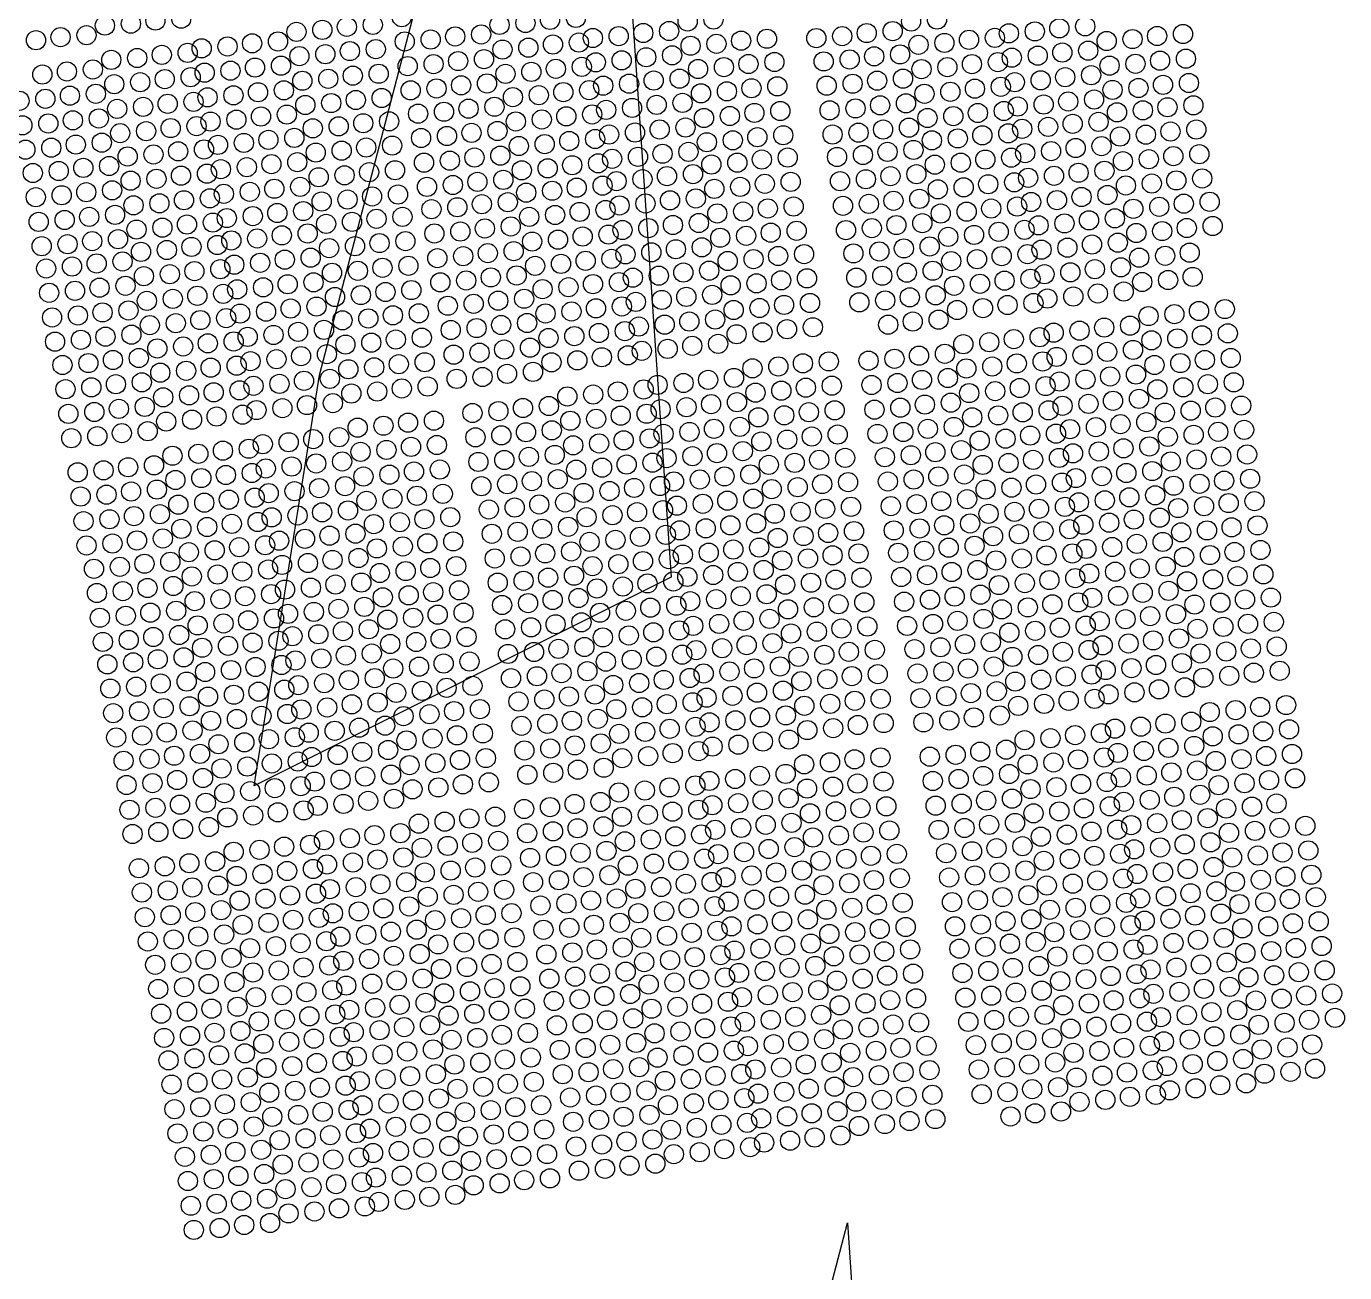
# Model space of a CAD drawing. Header units: inches. Extents: x -133 to 1452, y -237 to 1791.
# Drawn here: x 27 to 256.8, y 4.1 to 221.3 of the extents above; entities that cross this region are included whole.
import ezdxf

# ---------------------------------------------------------------- set-up
doc = ezdxf.new("R2010")
doc.units = ezdxf.units.IN
doc.header["$MEASUREMENT"] = 0

msp = doc.modelspace()

# ---------------------------------------------------------------- linework, layer by layer
for p, q in [((78.12, 160.51), (124.77, 338.88)), ((124.77, 338.88), (139.42, 125.28)), ((66.72, 88.95), (78.12, 160.51)), ((139.42, 125.28), (66.72, 88.95)), ((123.48, -165.6), (170.14, 12.77)), ((170.14, 12.77), (184.78, -200.84))]:
    msp.add_line(p, q)
for centre in [(40.73, 221.42), (45.25, 221.75), (49.53, 222.29), (54.04, 222.63), (87.42, 221.55), (92.48, 222.88), (109.52, 221.54), (114.03, 221.88), (118.31, 222.42), (122.83, 222.76), (142.3, 222.14), (146.81, 222.48), (181.25, 222.13), (185.77, 222.47), (211.6, 221.29), (33, 219.41), (37.52, 219.75), (74.12, 220.33), (78.63, 220.67), (82.91, 221.21), (97.51, 218.99), (101.79, 219.53), (106.3, 219.87), (125.78, 219.25), (130.29, 219.59), (134.57, 220.13), (139.08, 220.47), (156.13, 219.13), (164.73, 219.24), (169.24, 219.58), (173.52, 220.12), (178.04, 220.46), (191.35, 218.94), (195.86, 219.28), (198.3, 220.07), (202.81, 220.41), (207.09, 220.95), (219.85, 219.07), (224.14, 219.61), (228.65, 219.95), (28.72, 218.87), (55.15, 216.66), (57.59, 217.45), (62.1, 217.79), (66.39, 218.32), (70.9, 218.66), (83.43, 216.98), (87.94, 217.32), (92.99, 218.65), (110.03, 217.24), (114.54, 217.58), (118.83, 218.12), (123.34, 218.46), (142.82, 217.91), (147.33, 218.25), (151.62, 218.79), (182.55, 218.07), (187.06, 218.4), (207.61, 216.72), (212.12, 217.06), (215.34, 218.73), (41.84, 215.44), (46.36, 215.78), (50.64, 216.32), (71.42, 214.43), (74.63, 216.1), (79.15, 216.44), (93.5, 214.36), (98.02, 214.7), (102.3, 215.24), (106.81, 215.57), (126.29, 215.02), (130.81, 215.36), (135.09, 215.9), (139.6, 216.24), (152.91, 214.73), (157.43, 215.07), (166.02, 215.18), (170.54, 215.52), (174.82, 216.06), (179.33, 216.4), (191.86, 214.71), (196.38, 215.05), (198.81, 215.84), (203.33, 216.18), (215.85, 214.44), (220.36, 214.77), (224.65, 215.31), (229.16, 215.65), (29.83, 212.89), (34.11, 213.43), (38.63, 213.77), (51.16, 212.09), (55.67, 212.43), (58.11, 213.22), (62.62, 213.56), (66.9, 214.1), (79.66, 212.15), (83.94, 212.69), (88.45, 213.03), (110.55, 213.01), (115.06, 213.35), (119.34, 213.89), (123.86, 214.23), (140.9, 212.18), (144.12, 213.85), (148.63, 214.19), (179.85, 212.17), (183.07, 213.84), (187.58, 214.18), (208.12, 212.43), (212.63, 212.77), (42.36, 211.21), (46.88, 211.55), (67.42, 209.8), (71.93, 210.14), (75.15, 211.81), (94.02, 210.13), (98.54, 210.47), (102.82, 211.01), (107.33, 211.34), (120.64, 209.83), (125.15, 210.17), (127.59, 210.96), (132.1, 211.3), (136.39, 211.84), (149.15, 209.96), (153.43, 210.5), (157.94, 210.84), (166.54, 210.95), (171.06, 211.29), (175.34, 211.83), (188.09, 209.88), (192.38, 210.42), (196.89, 210.76), (199.33, 211.55), (203.84, 211.89), (216.37, 210.21), (220.88, 210.55), (225.17, 211.09), (229.68, 211.42), (25.84, 208.32), (30.35, 208.66), (34.63, 209.2), (39.15, 209.54), (51.67, 207.79), (56.18, 208.13), (58.62, 208.92), (63.13, 209.26), (75.66, 207.58), (80.18, 207.92), (84.46, 208.46), (88.97, 208.8), (111.85, 208.95), (116.36, 209.29), (136.9, 207.61), (141.42, 207.95), (144.63, 209.62), (175.85, 207.53), (180.36, 207.87), (183.58, 209.54), (204.36, 207.66), (208.64, 208.2), (213.15, 208.54), (230.46, 207.53), (39.66, 205.24), (42.87, 206.91), (47.39, 207.25), (67.93, 205.57), (72.45, 205.91), (95.32, 206.07), (99.83, 206.41), (104.12, 206.94), (108.63, 207.28), (121.16, 205.6), (125.67, 205.94), (128.11, 206.73), (132.62, 207.07), (145.15, 205.32), (149.66, 205.66), (153.94, 206.2), (158.46, 206.54), (167.05, 206.65), (171.57, 206.99), (184.1, 205.31), (188.61, 205.65), (192.89, 206.19), (197.41, 206.53), (199.84, 207.32), (217.15, 206.31), (221.66, 206.65), (225.94, 207.19), (26.35, 204.03), (30.86, 204.37), (35.14, 204.91), (47.91, 203.02), (52.19, 203.56), (56.7, 203.9), (59.14, 204.69), (63.65, 205.03), (76.96, 203.52), (81.47, 203.86), (85.76, 204.4), (90.27, 204.74), (109.15, 203.05), (112.36, 204.72), (116.88, 205.06), (137.42, 203.32), (141.93, 203.65), (176.37, 203.3), (180.88, 203.64), (200.62, 203.43), (205.14, 203.77), (209.42, 204.3), (213.93, 204.64), (226.46, 202.96), (230.97, 203.3), (35.66, 200.68), (40.18, 201.02), (43.39, 202.68), (60.44, 200.63), (64.95, 200.97), (69.23, 201.51), (73.74, 201.85), (95.84, 201.84), (100.35, 202.18), (104.63, 202.72), (117.39, 200.77), (121.67, 201.31), (126.18, 201.65), (128.62, 202.44), (133.13, 202.78), (145.66, 201.09), (150.18, 201.43), (154.46, 201.97), (158.97, 202.31), (167.57, 202.43), (172.09, 202.76), (184.88, 201.42), (189.39, 201.76), (193.67, 202.3), (198.19, 202.64), (217.67, 202.08), (222.18, 202.42), (26.87, 199.8), (31.38, 200.14), (44.69, 198.62), (49.2, 198.96), (53.49, 199.5), (58, 199.84), (77.48, 199.29), (81.99, 199.63), (86.27, 200.17), (90.79, 200.51), (105.15, 198.42), (109.66, 198.76), (112.88, 200.43), (133.65, 198.55), (137.93, 199.09), (142.45, 199.42), (159.75, 198.42), (168.35, 198.53), (172.86, 198.87), (177.15, 199.41), (181.66, 199.75), (198.7, 198.41), (201.14, 199.2), (205.65, 199.54), (209.94, 200.08), (214.45, 200.41), (226.97, 198.67), (231.49, 199.01), (32.68, 196.08), (36.96, 196.62), (41.47, 196.95), (60.95, 196.4), (65.47, 196.74), (69.75, 197.28), (74.26, 197.62), (91.3, 196.21), (96.35, 197.54), (100.86, 197.88), (113.39, 196.2), (117.91, 196.54), (122.19, 197.08), (126.7, 197.42), (129.14, 198.21), (146.44, 197.2), (150.96, 197.54), (155.24, 198.08), (185.39, 197.19), (189.91, 197.53), (194.19, 198.07), (214.96, 196.12), (218.18, 197.79), (222.69, 198.13), (28.16, 195.74), (45.21, 194.39), (49.72, 194.73), (54, 195.27), (58.52, 195.61), (77.99, 194.99), (82.5, 195.33), (86.79, 195.87), (101.38, 193.65), (105.66, 194.19), (110.18, 194.53), (129.92, 194.31), (134.43, 194.65), (138.71, 195.19), (143.23, 195.53), (155.76, 193.85), (160.27, 194.19), (168.87, 194.3), (173.38, 194.64), (177.66, 195.18), (182.18, 195.52), (194.7, 193.77), (199.22, 194.11), (201.65, 194.9), (206.17, 195.24), (210.45, 195.78), (223.21, 193.9), (227.49, 194.44), (232, 194.78), (28.68, 191.51), (33.19, 191.85), (37.48, 192.39), (41.99, 192.72), (61.46, 192.11), (65.98, 192.45), (70.26, 192.99), (74.77, 193.32), (87.3, 191.64), (91.82, 191.98), (96.87, 193.31), (114.17, 192.31), (118.68, 192.64), (122.97, 193.18), (127.48, 193.52), (146.96, 192.97), (151.47, 193.31), (185.91, 192.89), (190.42, 193.23), (210.97, 191.55), (215.48, 191.89), (218.7, 193.56), (45.72, 190.1), (50.23, 190.44), (54.51, 190.98), (59.03, 191.32), (75.29, 189.1), (78.51, 190.76), (83.02, 191.1), (97.65, 189.42), (102.16, 189.76), (106.44, 190.3), (110.95, 190.64), (128, 189.29), (130.44, 190.08), (134.95, 190.42), (139.23, 190.96), (143.74, 191.3), (156.27, 189.55), (160.78, 189.89), (169.38, 190.01), (173.89, 190.35), (178.18, 190.89), (182.69, 191.22), (195.22, 189.54), (199.73, 189.88), (202.17, 190.67), (206.68, 191.01), (219.99, 189.5), (224.51, 189.84), (228.79, 190.38), (233.3, 190.72), (29.19, 187.21), (33.71, 187.55), (37.99, 188.09), (42.5, 188.43), (59.55, 187.09), (61.98, 187.88), (66.5, 188.22), (70.78, 188.76), (79.29, 186.87), (83.8, 187.21), (88.08, 187.75), (92.6, 188.09), (114.69, 188.08), (119.2, 188.42), (123.49, 188.95), (144.26, 187.01), (147.47, 188.68), (151.99, 189.01), (183.21, 186.99), (186.42, 188.66), (190.94, 189), (207.98, 186.95), (212.26, 187.49), (216.78, 187.83), (46.24, 185.87), (50.75, 186.21), (55.03, 186.75), (71.56, 184.86), (76.07, 185.2), (98.16, 185.19), (102.68, 185.53), (106.96, 186.07), (111.47, 186.41), (124, 184.66), (128.51, 185), (130.95, 185.79), (135.46, 186.13), (139.74, 186.67), (152.5, 184.79), (156.79, 185.33), (161.3, 185.66), (169.9, 185.78), (174.41, 186.12), (178.69, 186.66), (187.72, 184.6), (192.23, 184.94), (196.52, 185.48), (201.03, 185.82), (203.47, 186.61), (220.51, 185.27), (225.02, 185.61), (229.31, 186.15), (233.82, 186.49), (29.71, 182.98), (34.22, 183.32), (38.51, 183.86), (43.02, 184.2), (51.53, 182.31), (55.81, 182.85), (60.32, 183.19), (62.76, 183.98), (67.27, 184.32), (79.81, 182.64), (84.32, 182.98), (88.6, 183.52), (93.11, 183.86), (115.2, 183.78), (119.71, 184.12), (140.26, 182.44), (144.77, 182.78), (147.99, 184.45), (179.99, 182.59), (184.5, 182.93), (203.99, 182.38), (208.5, 182.72), (212.78, 183.26), (217.29, 183.6), (39.29, 179.97), (43.8, 180.31), (47.02, 181.98), (67.79, 180.09), (72.08, 180.63), (76.59, 180.97), (98.68, 180.89), (103.19, 181.23), (107.47, 181.77), (111.98, 182.11), (120.23, 179.89), (124.52, 180.43), (129.03, 180.77), (131.47, 181.56), (135.98, 181.9), (149.29, 180.39), (153.8, 180.72), (158.08, 181.26), (162.6, 181.6), (171.2, 181.72), (175.71, 182.06), (188.24, 180.37), (192.75, 180.71), (197.04, 181.25), (201.55, 181.59), (221.02, 180.97), (225.54, 181.31), (229.82, 181.85), (30.49, 179.09), (35, 179.43), (47.53, 177.75), (52.05, 178.09), (56.33, 178.63), (60.84, 178.96), (63.28, 179.76), (80.32, 178.35), (84.83, 178.69), (89.11, 179.22), (93.63, 179.56), (112.5, 177.88), (115.72, 179.55), (137.28, 177.84), (141.56, 178.38), (146.07, 178.72), (176.23, 177.83), (180.51, 178.37), (185.02, 178.7), (204.5, 178.09), (209.01, 178.43), (213.29, 178.97), (217.81, 179.3), (230.34, 177.62), (39.8, 175.74), (44.32, 176.08), (63.79, 175.46), (68.3, 175.8), (72.59, 176.34), (77.1, 176.68), (94.14, 175.33), (99.19, 176.67), (103.71, 177), (107.99, 177.54), (117.02, 175.49), (121.53, 175.83), (125.81, 176.37), (130.33, 176.71), (132.76, 177.5), (149.81, 176.16), (154.32, 176.5), (158.6, 177.03), (163.11, 177.37), (171.71, 177.49), (188.75, 176.08), (193.26, 176.42), (197.55, 176.96), (202.06, 177.3), (221.54, 176.74), (226.05, 177.08), (31.01, 174.86), (35.52, 175.2), (48.05, 173.45), (52.56, 173.79), (56.84, 174.33), (61.35, 174.67), (80.83, 174.12), (85.35, 174.46), (89.63, 175), (109.29, 173.48), (113.8, 173.82), (133.28, 173.27), (137.79, 173.61), (142.08, 174.15), (146.59, 174.49), (163.63, 173.08), (172.23, 173.19), (176.74, 173.53), (181.02, 174.07), (185.53, 174.41), (202.58, 173.07), (205.01, 173.86), (209.53, 174.2), (213.81, 174.74), (218.32, 175.08), (36.03, 170.9), (40.32, 171.44), (44.83, 171.78), (64.31, 171.23), (68.82, 171.57), (73.1, 172.11), (77.62, 172.45), (90.93, 170.93), (95.44, 171.27), (100.49, 172.6), (105, 172.94), (117.53, 171.26), (122.05, 171.6), (126.33, 172.14), (130.84, 172.48), (150.32, 171.86), (154.83, 172.2), (159.11, 172.74), (189.27, 171.85), (193.78, 172.19), (198.06, 172.73), (222.64, 170.8), (227.15, 171.14), (231.43, 171.68), (235.94, 172.02), (31.52, 170.56), (48.56, 169.22), (53.08, 169.56), (57.36, 170.1), (61.87, 170.44), (78.91, 168.39), (82.13, 170.06), (86.64, 170.39), (101.01, 168.37), (105.52, 168.71), (109.8, 169.25), (114.32, 169.59), (133.79, 168.97), (138.3, 169.31), (142.59, 169.85), (147.1, 170.19), (159.63, 168.51), (164.14, 168.85), (177.26, 169.3), (181.54, 169.84), (186.05, 170.18), (214.91, 168.79), (219.42, 169.13), (32.04, 166.34), (36.55, 166.67), (40.83, 167.21), (45.35, 167.55), (63.17, 166.38), (65.61, 167.17), (70.12, 167.51), (74.4, 168.05), (87.16, 166.17), (91.45, 166.71), (95.96, 167.04), (118.05, 166.97), (122.56, 167.31), (126.84, 167.84), (131.35, 168.18), (150.84, 167.63), (155.35, 167.97), (194.88, 166.24), (199.16, 166.78), (203.67, 167.12), (206.11, 167.91), (210.62, 168.25), (223.15, 166.57), (227.67, 166.91), (231.95, 167.45), (236.46, 167.79), (49.86, 165.16), (54.37, 165.5), (58.66, 166.04), (74.92, 163.82), (79.43, 164.16), (82.65, 165.83), (101.52, 164.08), (106.03, 164.42), (110.32, 164.96), (114.83, 165.3), (131.87, 163.95), (134.31, 164.75), (138.82, 165.08), (143.11, 165.62), (147.62, 165.96), (182.63, 163.89), (187.15, 164.23), (190.36, 165.9), (211.14, 164.02), (215.42, 164.56), (219.94, 164.9), (33.33, 162.27), (37.85, 162.61), (42.13, 163.15), (46.64, 163.49), (59.17, 161.81), (63.69, 162.15), (66.12, 162.94), (70.64, 163.28), (83.16, 161.53), (87.67, 161.87), (91.96, 162.41), (96.47, 162.75), (118.56, 162.74), (123.08, 163.08), (127.36, 163.62), (153.6, 161.69), (158.11, 162.02), (162.4, 162.56), (166.91, 162.9), (173.84, 163.02), (178.35, 163.36), (190.88, 161.67), (195.4, 162.01), (199.68, 162.55), (204.19, 162.89), (206.63, 163.68), (223.67, 162.27), (228.18, 162.61), (232.46, 163.15), (236.97, 163.49), (47.16, 159.26), (50.38, 160.93), (54.89, 161.27), (75.43, 159.52), (79.94, 159.86), (102.04, 159.85), (106.55, 160.19), (110.83, 160.73), (115.35, 161.07), (145.87, 159.68), (150.38, 160.02), (183.15, 159.67), (187.67, 160), (207.14, 159.39), (211.65, 159.73), (215.94, 160.27), (220.45, 160.6), (237.49, 159.26), (33.85, 158.05), (38.37, 158.38), (42.65, 158.92), (55.4, 156.98), (59.69, 157.51), (64.2, 157.85), (66.64, 158.65), (71.15, 158.98), (83.68, 157.3), (88.19, 157.64), (92.48, 158.18), (96.99, 158.52), (125.84, 157.13), (130.13, 157.67), (134.64, 158.01), (137.07, 158.8), (141.59, 159.14), (154.12, 157.46), (158.63, 157.8), (162.91, 158.33), (167.43, 158.67), (174.36, 158.79), (178.87, 159.13), (191.39, 157.38), (195.91, 157.72), (200.19, 158.26), (204.7, 158.6), (224.18, 158.04), (228.7, 158.38), (232.98, 158.92), (43.16, 154.63), (47.67, 154.97), (50.89, 156.64), (71.67, 154.75), (75.95, 155.29), (80.46, 155.63), (113.6, 154.78), (118.11, 155.12), (121.33, 156.79), (142.11, 154.91), (146.39, 155.45), (150.9, 155.79), (179.38, 154.83), (183.66, 155.37), (188.18, 155.71), (207.66, 155.16), (212.17, 155.5), (216.45, 156.04), (220.97, 156.37), (234.28, 154.86), (238.79, 155.2), (34.36, 153.75), (38.88, 154.09), (51.41, 152.41), (55.92, 152.75), (60.2, 153.29), (64.72, 153.62), (67.15, 154.42), (98.08, 152.57), (104.8, 153.9), (109.32, 154.24), (121.85, 152.56), (126.36, 152.9), (130.64, 153.44), (135.16, 153.78), (137.59, 154.57), (154.63, 153.16), (159.14, 153.5), (163.43, 154.04), (167.94, 154.38), (174.87, 154.49), (191.91, 153.15), (196.43, 153.49), (200.71, 154.03), (205.22, 154.37), (222.26, 152.31), (225.48, 153.98), (229.99, 154.32), (43.68, 150.4), (48.19, 150.74), (84.78, 151.36), (89.29, 151.69), (93.57, 152.23), (109.83, 150.01), (114.12, 150.55), (118.63, 150.89), (138.1, 150.27), (142.62, 150.61), (146.9, 151.15), (151.41, 151.49), (168.46, 150.15), (175.39, 150.26), (179.9, 150.6), (184.18, 151.14), (188.7, 151.48), (206.52, 150.31), (208.95, 151.1), (213.47, 151.44), (217.75, 151.97), (230.51, 150.09), (234.79, 150.63), (239.31, 150.97), (34.88, 149.52), (39.4, 149.86), (68.25, 148.47), (72.76, 148.81), (77.05, 149.35), (81.56, 149.69), (94.09, 148.01), (98.6, 148.34), (105.32, 149.67), (122.36, 148.27), (126.87, 148.6), (131.15, 149.14), (135.67, 149.48), (155.15, 148.93), (159.66, 149.27), (163.94, 149.81), (193.21, 149.09), (197.72, 149.43), (202, 149.97), (218.27, 147.75), (222.78, 148.08), (226, 149.75), (52.5, 146.46), (57.02, 146.8), (61.3, 147.34), (65.81, 147.68), (82.08, 145.46), (85.29, 147.13), (89.81, 147.47), (110.35, 145.72), (114.63, 146.26), (119.14, 146.6), (138.62, 146.05), (143.14, 146.38), (147.42, 146.92), (151.93, 147.26), (165.24, 145.75), (169.75, 146.09), (176.68, 146.2), (181.2, 146.54), (185.48, 147.08), (189.99, 147.42), (202.52, 145.74), (207.04, 146.08), (209.47, 146.87), (213.99, 147.21), (226.51, 145.46), (231.02, 145.8), (235.31, 146.34), (239.82, 146.68), (35.98, 143.57), (40.49, 143.91), (44.77, 144.45), (49.29, 144.79), (61.82, 143.11), (66.33, 143.45), (68.77, 144.24), (73.28, 144.58), (77.56, 145.12), (90.32, 143.17), (94.6, 143.71), (99.11, 144.05), (105.83, 145.38), (122.88, 144.04), (127.39, 144.38), (131.67, 144.92), (136.19, 145.25), (153.23, 143.2), (156.45, 144.87), (160.96, 145.21), (190.51, 143.19), (193.73, 144.86), (198.24, 145.2), (218.78, 143.45), (223.29, 143.79), (53.02, 142.23), (57.53, 142.57), (78.07, 140.82), (82.59, 141.16), (85.8, 142.83), (106.35, 141.15), (110.86, 141.49), (115.15, 142.03), (119.66, 142.37), (132.97, 140.85), (137.48, 141.19), (139.92, 141.98), (144.43, 142.32), (148.72, 142.86), (161.48, 140.98), (165.76, 141.52), (170.27, 141.86), (177.2, 141.97), (181.71, 142.31), (186, 142.85), (198.75, 140.9), (203.03, 141.44), (207.55, 141.78), (209.98, 142.57), (214.5, 142.91), (227.03, 141.23), (231.54, 141.57), (235.82, 142.11), (240.34, 142.45), (36.5, 139.35), (41.01, 139.68), (45.29, 140.22), (49.8, 140.56), (62.33, 138.81), (66.84, 139.15), (69.28, 139.94), (73.79, 140.28), (86.32, 138.6), (90.84, 138.94), (95.12, 139.48), (99.63, 139.82), (124.17, 139.98), (128.69, 140.31), (149.23, 138.63), (153.75, 138.97), (156.96, 140.64), (186.51, 138.56), (191.02, 138.89), (194.24, 140.56), (215.02, 138.68), (219.3, 139.22), (223.81, 139.56), (241.12, 138.55), (50.32, 136.27), (53.53, 137.94), (58.05, 138.28), (78.59, 136.59), (83.11, 136.93), (107.65, 137.09), (112.16, 137.43), (116.44, 137.97), (120.96, 138.31), (133.49, 136.62), (138, 136.96), (140.44, 137.75), (144.95, 138.09), (157.47, 136.35), (161.99, 136.68), (166.27, 137.22), (170.78, 137.56), (177.71, 137.68), (182.23, 138.02), (194.76, 136.33), (199.27, 136.67), (203.55, 137.21), (208.07, 137.55), (210.5, 138.34), (227.81, 137.34), (232.32, 137.67), (236.6, 138.21), (37.01, 135.05), (41.52, 135.39), (45.8, 135.93), (58.56, 134.05), (62.85, 134.59), (67.36, 134.92), (69.8, 135.72), (74.31, 136.05), (87.62, 134.54), (92.13, 134.88), (96.42, 135.42), (100.93, 135.76), (121.47, 134.08), (124.69, 135.75), (129.2, 136.09), (149.74, 134.34), (154.26, 134.68), (187.03, 134.33), (191.54, 134.66), (211.28, 134.45), (215.79, 134.79), (220.08, 135.33), (224.59, 135.67), (237.12, 133.98), (241.63, 134.32), (46.32, 131.7), (50.83, 132.04), (54.05, 133.71), (71.09, 131.65), (75.61, 131.99), (79.89, 132.53), (84.4, 132.87), (108.17, 132.86), (112.68, 133.2), (116.96, 133.74), (129.72, 131.79), (134, 132.33), (138.51, 132.67), (140.95, 133.46), (145.46, 133.8), (157.99, 132.12), (162.51, 132.46), (166.79, 133), (171.3, 133.33), (178.23, 133.45), (182.74, 133.79), (195.54, 132.44), (200.05, 132.78), (204.33, 133.32), (208.84, 133.66), (228.33, 133.11), (232.84, 133.45), (37.53, 130.82), (42.04, 131.16), (55.35, 129.65), (59.86, 129.98), (64.14, 130.52), (68.66, 130.86), (88.14, 130.31), (92.65, 130.65), (96.93, 131.19), (101.45, 131.53), (117.47, 129.44), (121.99, 129.78), (125.2, 131.45), (145.98, 129.57), (150.26, 130.11), (154.78, 130.45), (172.08, 129.44), (179.01, 129.55), (183.52, 129.89), (187.81, 130.43), (192.32, 130.77), (209.36, 129.43), (211.8, 130.22), (216.31, 130.56), (220.6, 131.1), (225.11, 131.44), (237.63, 129.69), (242.15, 130.03), (43.34, 127.1), (47.62, 127.64), (52.13, 127.98), (71.61, 127.43), (76.12, 127.76), (80.41, 128.3), (84.92, 128.64), (101.96, 127.23), (108.68, 128.56), (113.19, 128.9), (125.72, 127.22), (130.23, 127.56), (134.52, 128.1), (139.03, 128.44), (141.47, 129.23), (158.77, 128.22), (163.28, 128.56), (167.57, 129.1), (196.05, 128.21), (200.57, 128.55), (204.85, 129.09), (225.62, 127.14), (228.84, 128.81), (233.35, 129.15), (38.82, 126.76), (55.87, 125.42), (60.38, 125.76), (64.66, 126.3), (69.17, 126.63), (88.65, 126.02), (93.16, 126.36), (97.44, 126.89), (117.99, 125.21), (122.5, 125.55), (142.25, 125.34), (146.76, 125.68), (151.04, 126.21), (155.55, 126.55), (168.09, 124.87), (172.6, 125.21), (179.53, 125.32), (184.04, 125.66), (188.32, 126.2), (192.84, 126.54), (205.36, 124.79), (209.87, 125.13), (212.31, 125.92), (216.82, 126.26), (221.11, 126.8), (233.87, 124.92), (238.15, 125.46), (242.66, 125.8), (39.34, 122.53), (43.85, 122.87), (48.14, 123.41), (52.65, 123.75), (72.12, 123.13), (76.64, 123.47), (80.92, 124.01), (85.43, 124.35), (97.96, 122.67), (102.48, 123), (109.2, 124.34), (113.71, 124.67), (126.5, 123.33), (131.01, 123.67), (135.3, 124.21), (139.81, 124.55), (159.29, 123.99), (163.8, 124.33), (196.57, 123.92), (201.08, 124.26), (221.62, 122.57), (226.14, 122.91), (229.35, 124.58), (56.38, 121.12), (60.89, 121.46), (65.17, 122), (69.69, 122.34), (85.95, 120.12), (89.17, 121.79), (93.68, 122.13), (109.97, 120.44), (114.49, 120.78), (118.77, 121.32), (123.28, 121.66), (140.33, 120.32), (142.76, 121.11), (147.28, 121.45), (151.56, 121.99), (156.07, 122.32), (168.6, 120.58), (173.11, 120.92), (180.04, 121.03), (184.55, 121.37), (188.84, 121.91), (193.35, 122.25), (205.88, 120.57), (210.39, 120.9), (212.83, 121.7), (217.34, 122.03), (230.65, 120.52), (235.16, 120.86), (239.45, 121.4), (243.96, 121.74), (39.85, 118.23), (44.37, 118.57), (48.65, 119.11), (53.16, 119.45), (70.2, 118.11), (72.64, 118.9), (77.15, 119.24), (81.44, 119.78), (89.95, 117.89), (94.46, 118.23), (98.74, 118.77), (103.25, 119.11), (127.02, 119.1), (131.53, 119.44), (135.81, 119.98), (156.58, 118.03), (159.8, 119.7), (164.31, 120.04), (193.87, 118.02), (197.08, 119.69), (201.6, 120.03), (218.64, 117.97), (222.92, 118.51), (227.43, 118.85), (56.9, 116.89), (61.41, 117.23), (65.69, 117.77), (82.22, 115.89), (86.73, 116.22), (110.49, 116.21), (115.01, 116.55), (119.29, 117.09), (123.8, 117.43), (136.33, 115.68), (140.84, 116.02), (143.28, 116.81), (147.79, 117.15), (152.07, 117.69), (164.83, 115.81), (169.12, 116.35), (173.63, 116.69), (180.56, 116.8), (185.07, 117.14), (189.35, 117.68), (198.38, 115.63), (202.89, 115.96), (207.18, 116.5), (211.69, 116.84), (214.13, 117.63), (231.17, 116.29), (235.68, 116.63), (239.97, 117.17), (244.48, 117.51), (40.37, 114.01), (44.88, 114.34), (49.17, 114.88), (53.68, 115.22), (62.19, 113.34), (66.47, 113.88), (70.98, 114.22), (73.42, 115.01), (77.93, 115.35), (90.46, 113.66), (94.98, 114), (99.26, 114.54), (103.77, 114.88), (127.53, 114.8), (132.04, 115.14), (152.59, 113.46), (157.1, 113.8), (160.32, 115.47), (190.65, 113.62), (195.16, 113.96), (214.64, 113.41), (219.16, 113.74), (223.44, 114.28), (227.95, 114.62), (49.94, 110.99), (54.46, 111.33), (57.67, 113), (78.45, 111.12), (82.73, 111.66), (87.25, 111.99), (111, 111.92), (115.52, 112.26), (119.8, 112.8), (124.31, 113.13), (136.84, 111.45), (141.36, 111.79), (143.79, 112.58), (148.31, 112.92), (161.62, 111.41), (166.13, 111.75), (170.41, 112.29), (174.92, 112.63), (181.85, 112.74), (186.37, 113.08), (198.9, 111.4), (203.41, 111.74), (207.69, 112.28), (212.21, 112.61), (231.68, 112), (236.19, 112.34), (240.48, 112.87), (244.99, 113.21), (41.15, 110.11), (45.66, 110.45), (58.19, 108.77), (62.71, 109.11), (66.99, 109.65), (71.5, 109.99), (73.94, 110.78), (90.98, 109.37), (95.49, 109.71), (99.77, 110.25), (104.28, 110.59), (124.83, 108.91), (128.05, 110.57), (132.56, 110.91), (149.6, 108.86), (153.89, 109.4), (158.4, 109.74), (186.89, 108.85), (191.17, 109.39), (195.68, 109.73), (215.16, 109.11), (219.67, 109.45), (223.95, 109.99), (228.46, 110.33), (240.99, 108.65), (245.51, 108.98), (50.46, 106.76), (54.98, 107.1), (74.45, 106.48), (78.96, 106.82), (83.25, 107.36), (87.76, 107.7), (104.8, 106.36), (111.52, 107.69), (116.04, 108.03), (120.32, 108.57), (129.34, 106.51), (133.86, 106.85), (138.14, 107.39), (142.65, 107.73), (145.09, 108.52), (162.13, 107.18), (166.65, 107.52), (170.93, 108.06), (175.44, 108.4), (182.37, 108.51), (199.41, 107.1), (203.92, 107.44), (208.21, 107.98), (212.72, 108.32), (232.2, 107.77), (236.71, 108.11), (41.67, 105.88), (46.18, 106.22), (58.7, 104.47), (63.22, 104.81), (67.5, 105.35), (72.01, 105.69), (91.49, 105.14), (96.01, 105.48), (100.29, 106.02), (121.61, 104.51), (126.13, 104.84), (145.61, 104.29), (150.12, 104.63), (154.4, 105.17), (158.92, 105.51), (175.95, 104.1), (182.88, 104.21), (187.4, 104.55), (191.68, 105.09), (196.19, 105.43), (213.24, 104.09), (215.67, 104.88), (220.19, 105.22), (224.47, 105.76), (228.98, 106.1), (46.69, 101.93), (50.97, 102.47), (55.49, 102.8), (74.97, 102.25), (79.48, 102.59), (83.76, 103.13), (88.28, 103.47), (101.59, 101.96), (106.1, 102.3), (112.82, 103.63), (117.33, 103.97), (129.86, 102.28), (134.38, 102.62), (138.66, 103.16), (143.17, 103.5), (162.65, 102.88), (167.16, 103.22), (171.44, 103.76), (199.93, 102.87), (204.44, 103.21), (208.72, 103.75), (233.31, 101.79), (237.82, 102.13), (242.11, 102.67), (246.62, 103.01), (42.18, 101.59), (59.22, 100.25), (63.74, 100.58), (68.02, 101.12), (72.53, 101.46), (92.79, 101.08), (97.3, 101.42), (117.85, 99.74), (122.13, 100.28), (126.65, 100.61), (146.12, 100), (150.63, 100.34), (154.92, 100.88), (159.43, 101.21), (171.96, 99.53), (176.47, 99.87), (183.4, 99.99), (187.91, 100.32), (192.2, 100.86), (196.71, 101.2), (225.58, 99.78), (230.09, 100.12), (42.7, 97.36), (47.21, 97.7), (51.49, 98.24), (56.01, 98.58), (73.83, 97.4), (76.26, 98.19), (80.78, 98.53), (85.06, 99.07), (89.57, 99.41), (97.82, 97.19), (102.1, 97.73), (106.62, 98.07), (113.34, 99.4), (130.37, 97.99), (134.89, 98.33), (139.17, 98.87), (143.68, 99.21), (163.16, 98.65), (167.68, 98.99), (205.55, 97.23), (209.84, 97.77), (214.35, 98.11), (216.79, 98.9), (221.3, 99.24), (233.83, 97.56), (238.34, 97.9), (242.62, 98.44), (247.14, 98.78), (60.52, 96.18), (65.03, 96.52), (69.31, 97.06), (85.58, 94.84), (90.09, 95.18), (93.31, 96.85), (113.85, 95.1), (118.36, 95.44), (122.64, 95.98), (127.16, 96.32), (144.2, 94.98), (146.64, 95.77), (151.15, 96.11), (155.43, 96.65), (159.95, 96.99), (193.31, 94.89), (197.82, 95.23), (201.04, 96.89), (221.82, 95.01), (226.1, 95.55), (230.61, 95.89), (43.99, 93.3), (48.51, 93.64), (52.79, 94.18), (57.3, 94.51), (69.83, 92.83), (74.35, 93.17), (76.78, 93.96), (81.3, 94.3), (93.82, 92.55), (98.33, 92.89), (102.62, 93.43), (107.13, 93.77), (130.89, 93.76), (135.41, 94.1), (139.69, 94.64), (162.61, 92.68), (167.12, 93.02), (171.4, 93.56), (175.91, 93.89), (184.51, 94.01), (189.03, 94.35), (201.56, 92.67), (206.07, 93), (210.35, 93.54), (214.87, 93.88), (217.3, 94.67), (234.34, 93.27), (238.85, 93.6), (243.14, 94.14), (247.65, 94.48), (57.82, 90.29), (61.04, 91.95), (65.55, 92.29), (86.09, 90.55), (90.6, 90.88), (114.37, 90.87), (118.88, 91.21), (123.16, 91.75), (127.68, 92.09), (154.88, 90.67), (159.39, 91.01), (193.83, 90.66), (198.34, 91), (217.82, 90.38), (222.33, 90.72), (226.61, 91.26), (231.12, 91.6), (248.17, 90.25), (44.51, 89.07), (49.02, 89.41), (53.31, 89.95), (66.06, 88), (70.34, 88.54), (74.86, 88.88), (77.29, 89.67), (81.81, 90.01), (94.34, 88.33), (98.85, 88.66), (103.13, 89.2), (107.65, 89.54), (134.85, 88.12), (139.13, 88.66), (143.64, 89), (146.08, 89.79), (150.59, 90.13), (163.12, 88.45), (167.64, 88.79), (171.92, 89.33), (176.43, 89.67), (185.03, 89.78), (189.54, 90.12), (202.07, 88.37), (206.58, 88.71), (210.87, 89.25), (215.38, 89.59), (234.86, 89.04), (239.37, 89.38), (243.65, 89.91), (53.82, 85.65), (58.33, 85.99), (61.55, 87.66), (82.33, 85.78), (86.61, 86.32), (91.12, 86.66), (122.6, 85.77), (127.12, 86.11), (130.33, 87.78), (151.11, 85.9), (155.39, 86.44), (159.91, 86.78), (190.06, 85.82), (194.34, 86.36), (198.85, 86.7), (218.33, 86.15), (222.85, 86.49), (227.13, 87.03), (231.64, 87.37), (244.95, 85.85), (45.02, 84.77), (49.54, 85.11), (62.07, 83.43), (66.58, 83.77), (70.86, 84.31), (75.38, 84.65), (77.81, 85.44), (108.76, 83.56), (113.81, 84.9), (118.32, 85.23), (130.85, 83.55), (135.37, 83.89), (139.65, 84.43), (144.16, 84.77), (146.6, 85.56), (163.64, 84.15), (168.15, 84.49), (172.43, 85.03), (176.94, 85.37), (185.54, 85.48), (202.59, 84.14), (207.1, 84.48), (211.38, 85.02), (215.9, 85.36), (236.16, 84.97), (240.67, 85.31), (54.34, 81.42), (58.85, 81.76), (95.45, 82.35), (99.96, 82.69), (104.25, 83.23), (123.12, 81.54), (127.64, 81.88), (147.11, 81.27), (151.62, 81.6), (155.91, 82.14), (160.42, 82.48), (177.46, 81.14), (186.06, 81.25), (190.57, 81.59), (194.86, 82.13), (199.37, 82.47), (217.19, 81.3), (219.63, 82.09), (224.14, 82.43), (228.43, 82.97), (232.94, 83.31), (241.19, 81.08), (245.47, 81.62), (249.98, 81.96), (45.54, 80.54), (50.05, 80.88), (78.92, 79.46), (83.44, 79.8), (87.72, 80.34), (92.23, 80.68), (104.76, 79), (109.28, 79.34), (114.33, 80.67), (118.84, 81.01), (131.36, 79.26), (135.88, 79.6), (140.16, 80.14), (144.67, 80.47), (164.15, 79.92), (168.67, 80.26), (172.95, 80.8), (203.88, 80.08), (208.4, 80.42), (212.68, 80.96), (233.46, 79.08), (236.67, 80.75), (63.18, 77.45), (67.69, 77.79), (71.97, 78.33), (76.49, 78.67), (95.97, 78.12), (100.48, 78.46), (119.35, 76.71), (123.63, 77.25), (128.15, 77.59), (147.63, 77.04), (152.14, 77.38), (156.42, 77.92), (160.94, 78.25), (174.25, 76.74), (178.76, 77.08), (187.36, 77.19), (191.87, 77.53), (196.15, 78.07), (200.67, 78.41), (213.2, 76.73), (217.71, 77.07), (220.15, 77.86), (224.66, 78.2), (228.94, 78.74), (241.7, 76.79), (245.98, 77.33), (250.49, 77.67), (46.65, 74.57), (51.17, 74.9), (55.45, 75.44), (59.96, 75.78), (77.01, 74.44), (79.44, 75.23), (83.96, 75.57), (88.24, 76.11), (92.75, 76.45), (100.99, 74.16), (105.28, 74.7), (109.79, 75.04), (114.84, 76.37), (131.88, 75.03), (136.4, 75.37), (140.68, 75.91), (145.19, 76.25), (162.23, 74.19), (165.45, 75.86), (169.96, 76.2), (201.18, 74.18), (204.4, 75.85), (208.92, 76.19), (229.46, 74.44), (233.97, 74.78), (237.19, 76.45), (63.7, 73.22), (68.21, 73.56), (72.49, 74.1), (93.26, 72.15), (96.48, 73.82), (115.36, 72.14), (119.87, 72.48), (124.15, 73.02), (128.67, 73.36), (146.49, 72.18), (148.92, 72.98), (153.44, 73.31), (157.72, 73.85), (170.48, 71.97), (174.76, 72.51), (179.28, 72.85), (187.88, 72.96), (192.39, 73.3), (196.67, 73.84), (209.43, 71.89), (213.71, 72.43), (218.22, 72.77), (220.66, 73.56), (225.17, 73.9), (237.7, 72.22), (242.22, 72.56), (246.5, 73.1), (251.01, 73.44), (47.17, 70.34), (51.68, 70.68), (55.97, 71.22), (60.48, 71.55), (73, 69.81), (77.52, 70.15), (79.95, 70.94), (84.47, 71.28), (88.75, 71.81), (97, 69.59), (101.51, 69.93), (105.79, 70.47), (110.31, 70.81), (133.18, 70.97), (137.69, 71.31), (141.98, 71.85), (158.24, 69.62), (162.75, 69.96), (165.97, 71.63), (201.7, 69.89), (204.91, 71.56), (225.69, 69.67), (229.97, 70.21), (234.49, 70.55), (64.21, 68.93), (68.72, 69.27), (89.27, 67.59), (93.78, 67.92), (116.65, 68.08), (121.17, 68.42), (125.45, 68.96), (129.96, 69.3), (142.49, 67.62), (147.01, 67.96), (149.44, 68.75), (153.96, 69.09), (166.48, 67.34), (170.99, 67.68), (175.28, 68.22), (179.79, 68.56), (188.39, 68.67), (192.9, 69.01), (197.18, 69.55), (205.43, 67.33), (209.94, 67.67), (214.23, 68.2), (218.74, 68.54), (221.18, 69.33), (238.48, 68.33), (243, 68.67), (247.28, 69.21), (251.79, 69.54), (47.68, 66.04), (52.2, 66.38), (56.48, 66.92), (60.99, 67.26), (69.24, 65.04), (73.52, 65.58), (78.03, 65.92), (80.47, 66.71), (84.98, 67.05), (98.29, 65.53), (102.81, 65.87), (107.09, 66.41), (111.6, 66.75), (130.48, 65.07), (133.7, 66.74), (138.21, 67.08), (158.75, 65.33), (163.26, 65.67), (197.7, 65.32), (202.21, 65.66), (221.96, 65.44), (226.47, 65.78), (230.75, 66.32), (235.27, 66.66), (247.8, 64.98), (252.31, 65.32), (57, 62.69), (61.51, 63.03), (64.73, 64.7), (86.28, 62.98), (90.56, 63.52), (95.08, 63.86), (117.17, 63.85), (121.68, 64.19), (125.97, 64.73), (138.72, 62.78), (143, 63.32), (147.52, 63.66), (149.95, 64.45), (154.47, 64.79), (167, 63.11), (171.51, 63.45), (175.79, 63.99), (180.31, 64.33), (188.91, 64.44), (193.42, 64.78), (206.21, 63.43), (210.72, 63.77), (215.01, 64.31), (219.52, 64.65), (239, 64.1), (243.51, 64.44), (48.2, 61.81), (52.71, 62.15), (66.02, 60.64), (70.54, 60.98), (74.82, 61.52), (79.33, 61.85), (81.77, 62.65), (98.81, 61.3), (103.33, 61.64), (107.61, 62.18), (112.12, 62.52), (126.48, 60.43), (130.99, 60.77), (134.21, 62.44), (154.99, 60.56), (159.27, 61.1), (163.78, 61.44), (181.09, 60.43), (189.69, 60.55), (194.2, 60.88), (198.48, 61.42), (202.99, 61.76), (220.04, 60.42), (222.47, 61.21), (226.99, 61.55), (231.27, 62.09), (235.78, 62.43), (248.31, 60.68), (252.82, 61.02), (54.01, 58.09), (58.29, 58.63), (62.81, 58.97), (82.29, 58.42), (86.8, 58.76), (91.08, 59.3), (95.6, 59.63), (112.63, 58.23), (117.68, 59.56), (122.2, 59.9), (134.73, 58.21), (139.24, 58.55), (143.52, 59.09), (148.04, 59.43), (150.47, 60.22), (167.78, 59.22), (172.29, 59.55), (176.57, 60.09), (206.73, 59.2), (211.24, 59.54), (215.52, 60.08), (236.29, 58.13), (239.51, 59.8), (244.02, 60.14), (49.5, 57.75), (66.54, 56.41), (71.05, 56.75), (75.34, 57.29), (79.85, 57.63), (99.32, 57.01), (103.84, 57.35), (108.12, 57.89), (127, 56.21), (131.51, 56.54), (151.25, 56.33), (155.76, 56.67), (160.05, 57.21), (164.56, 57.55), (177.09, 55.86), (181.6, 56.2), (190.2, 56.32), (194.72, 56.66), (199, 57.2), (203.51, 57.53), (216.04, 55.79), (220.55, 56.13), (222.99, 56.92), (227.5, 57.26), (231.78, 57.79), (244.54, 55.91), (248.83, 56.45), (253.34, 56.79), (50.02, 53.52), (54.53, 53.86), (58.81, 54.4), (63.32, 54.74), (82.8, 54.12), (87.31, 54.46), (91.59, 55), (96.11, 55.34), (108.64, 53.66), (113.15, 54), (118.2, 55.33), (122.71, 55.67), (135.51, 54.32), (140.02, 54.66), (144.3, 55.2), (148.81, 55.54), (168.3, 54.99), (172.81, 55.32), (207.24, 54.91), (211.75, 55.25), (232.3, 53.57), (236.81, 53.9), (240.03, 55.57), (67.05, 52.11), (71.57, 52.45), (75.85, 52.99), (80.36, 53.33), (99.84, 52.78), (104.36, 53.12), (118.98, 51.43), (123.49, 51.77), (127.78, 52.31), (132.29, 52.65), (149.33, 51.31), (151.77, 52.1), (156.28, 52.44), (160.57, 52.98), (165.08, 53.32), (177.6, 51.57), (182.12, 51.91), (190.71, 52.02), (195.23, 52.36), (199.51, 52.9), (204.02, 53.24), (216.55, 51.56), (221.07, 51.9), (223.5, 52.69), (228.02, 53.03), (241.33, 51.51), (245.84, 51.85), (250.12, 52.39), (254.64, 52.73), (50.53, 49.23), (55.04, 49.57), (59.32, 50.1), (63.84, 50.44), (80.88, 49.1), (83.32, 49.89), (87.83, 50.23), (92.11, 50.77), (96.63, 51.11), (100.62, 48.89), (105.13, 49.22), (109.42, 49.76), (113.93, 50.1), (136.02, 50.09), (140.54, 50.43), (144.82, 50.97), (165.59, 49.02), (168.81, 50.69), (173.32, 51.03), (204.54, 49.01), (207.76, 50.68), (212.27, 51.02), (229.31, 48.96), (233.6, 49.5), (238.11, 49.84), (67.57, 47.88), (72.08, 48.22), (76.37, 48.76), (92.89, 46.88), (97.4, 47.22), (119.5, 47.2), (124.01, 47.54), (128.29, 48.08), (132.81, 48.42), (145.33, 46.67), (149.84, 47.01), (152.28, 47.8), (156.79, 48.14), (161.08, 48.68), (173.84, 46.8), (178.12, 47.34), (182.63, 47.68), (191.23, 47.79), (195.75, 48.13), (200.03, 48.67), (209.06, 46.62), (213.57, 46.96), (217.85, 47.5), (222.36, 47.83), (224.8, 48.63), (241.84, 47.28), (246.36, 47.62), (250.64, 48.16), (255.15, 48.5), (51.05, 45), (55.56, 45.34), (59.84, 45.88), (64.35, 46.21), (72.86, 44.33), (77.15, 44.87), (81.66, 45.21), (84.1, 46), (88.61, 46.34), (101.14, 44.66), (105.65, 45), (109.93, 45.53), (114.45, 45.87), (136.54, 45.8), (141.05, 46.13), (161.59, 44.45), (166.11, 44.79), (169.32, 46.46), (201.33, 44.61), (205.84, 44.95), (225.32, 44.4), (229.83, 44.74), (234.11, 45.28), (238.63, 45.61), (65.13, 42.32), (68.35, 43.99), (89.13, 42.11), (93.41, 42.65), (97.92, 42.99), (120.01, 42.91), (124.52, 43.25), (128.81, 43.79), (133.32, 44.13), (145.85, 42.44), (150.36, 42.78), (152.8, 43.57), (157.31, 43.91), (170.62, 42.4), (175.13, 42.74), (179.42, 43.28), (183.93, 43.62), (192.53, 43.73), (197.04, 44.07), (209.57, 42.39), (214.09, 42.73), (218.37, 43.27), (222.88, 43.61), (242.36, 42.99), (246.87, 43.33), (251.15, 43.87), (51.82, 41.1), (56.34, 41.44), (60.62, 41.98), (68.87, 39.76), (73.38, 40.1), (77.66, 40.64), (82.18, 40.98), (84.61, 41.77), (101.65, 40.36), (106.16, 40.7), (110.45, 41.24), (114.96, 41.58), (133.84, 39.9), (137.05, 41.57), (141.57, 41.91), (158.61, 39.85), (162.89, 40.39), (167.4, 40.73), (197.56, 39.84), (201.84, 40.38), (206.36, 40.72), (225.83, 40.1), (230.34, 40.44), (234.63, 40.98), (239.14, 41.32), (61.14, 37.75), (65.65, 38.09), (85.13, 37.47), (89.64, 37.81), (93.92, 38.35), (98.43, 38.69), (120.53, 38.68), (125.04, 39.02), (129.32, 39.56), (138.35, 37.51), (142.86, 37.84), (147.15, 38.38), (151.66, 38.72), (154.1, 39.51), (171.14, 38.17), (175.65, 38.51), (179.94, 39.05), (184.45, 39.39), (193.05, 39.5), (210.09, 38.09), (214.6, 38.43), (218.88, 38.97), (223.39, 39.31), (242.87, 38.76), (247.39, 39.1), (251.67, 39.64), (52.34, 36.87), (56.85, 37.21), (69.38, 35.47), (73.89, 35.8), (78.18, 36.34), (82.69, 36.68), (102.17, 36.13), (106.68, 36.47), (110.96, 37.01), (115.48, 37.35), (130.62, 35.5), (135.13, 35.84), (154.61, 35.28), (159.13, 35.62), (163.41, 36.16), (167.92, 36.5), (193.56, 35.21), (198.07, 35.55), (202.36, 36.08), (206.87, 36.42), (226.35, 35.87), (230.86, 36.21), (235.14, 36.75), (239.66, 37.09), (57.37, 32.92), (61.65, 33.46), (66.16, 33.8), (85.64, 33.25), (90.16, 33.58), (94.44, 34.12), (98.95, 34.46), (112.26, 32.95), (116.77, 33.29), (121.82, 34.62), (126.34, 34.96), (138.87, 33.28), (143.38, 33.61), (147.66, 34.15), (152.18, 34.49), (171.65, 33.88), (176.16, 34.21), (180.45, 34.75), (184.96, 35.09), (210.6, 33.86), (215.12, 34.2), (219.4, 34.74), (223.91, 35.08), (52.85, 32.58), (69.9, 31.24), (74.41, 31.58), (78.69, 32.12), (83.21, 32.45), (103.47, 32.07), (107.98, 32.41), (126.86, 30.73), (131.14, 31.27), (135.65, 31.61), (155.13, 30.99), (159.64, 31.33), (163.92, 31.87), (168.43, 32.21), (180.97, 30.52), (185.48, 30.86), (198.59, 31.32), (202.87, 31.86), (207.39, 32.19), (53.37, 28.35), (57.88, 28.69), (62.17, 29.23), (66.68, 29.57), (84.5, 28.39), (86.94, 29.18), (91.45, 29.52), (95.74, 30.06), (100.25, 30.4), (112.78, 28.72), (117.29, 29.06), (122.34, 30.39), (139.38, 28.98), (143.89, 29.32), (148.18, 29.86), (152.69, 30.2), (172.17, 29.65), (176.68, 29.99), (71.19, 27.18), (75.71, 27.51), (79.99, 28.05), (100.77, 26.17), (103.98, 27.84), (108.5, 28.18), (122.85, 26.09), (127.37, 26.43), (131.65, 26.97), (136.16, 27.31), (153.21, 25.97), (155.64, 26.76), (160.16, 27.1), (164.44, 27.64), (168.95, 27.98), (54.67, 24.29), (59.18, 24.63), (63.46, 25.17), (67.98, 25.51), (80.51, 23.82), (85.02, 24.16), (87.46, 24.95), (91.97, 25.29), (96.25, 25.83), (109.01, 23.88), (113.29, 24.42), (117.8, 24.76), (139.9, 24.75), (144.41, 25.09), (148.69, 25.63), (71.71, 22.95), (76.23, 23.29), (96.77, 21.54), (101.28, 21.88), (104.5, 23.55), (123.37, 21.86), (127.89, 22.2), (132.17, 22.74), (136.68, 23.08), (55.19, 20.06), (59.7, 20.4), (63.98, 20.94), (68.5, 21.28), (81.02, 19.53), (85.53, 19.87), (87.97, 20.66), (92.48, 21), (105.01, 19.32), (109.53, 19.66), (113.81, 20.2), (118.32, 20.53), (69.01, 16.98), (72.22, 18.65), (76.74, 18.99), (93, 16.77), (97.28, 17.31), (101.8, 17.65), (55.7, 15.76), (60.21, 16.1), (64.49, 16.64), (72.74, 14.42), (77.25, 14.76), (81.54, 15.3), (86.05, 15.64), (88.49, 16.43), (65.01, 12.41), (69.52, 12.75), (56.22, 11.54), (60.73, 11.87)]:
    msp.add_circle(centre, 1.67)

doc.saveas('drawing.dxf')
